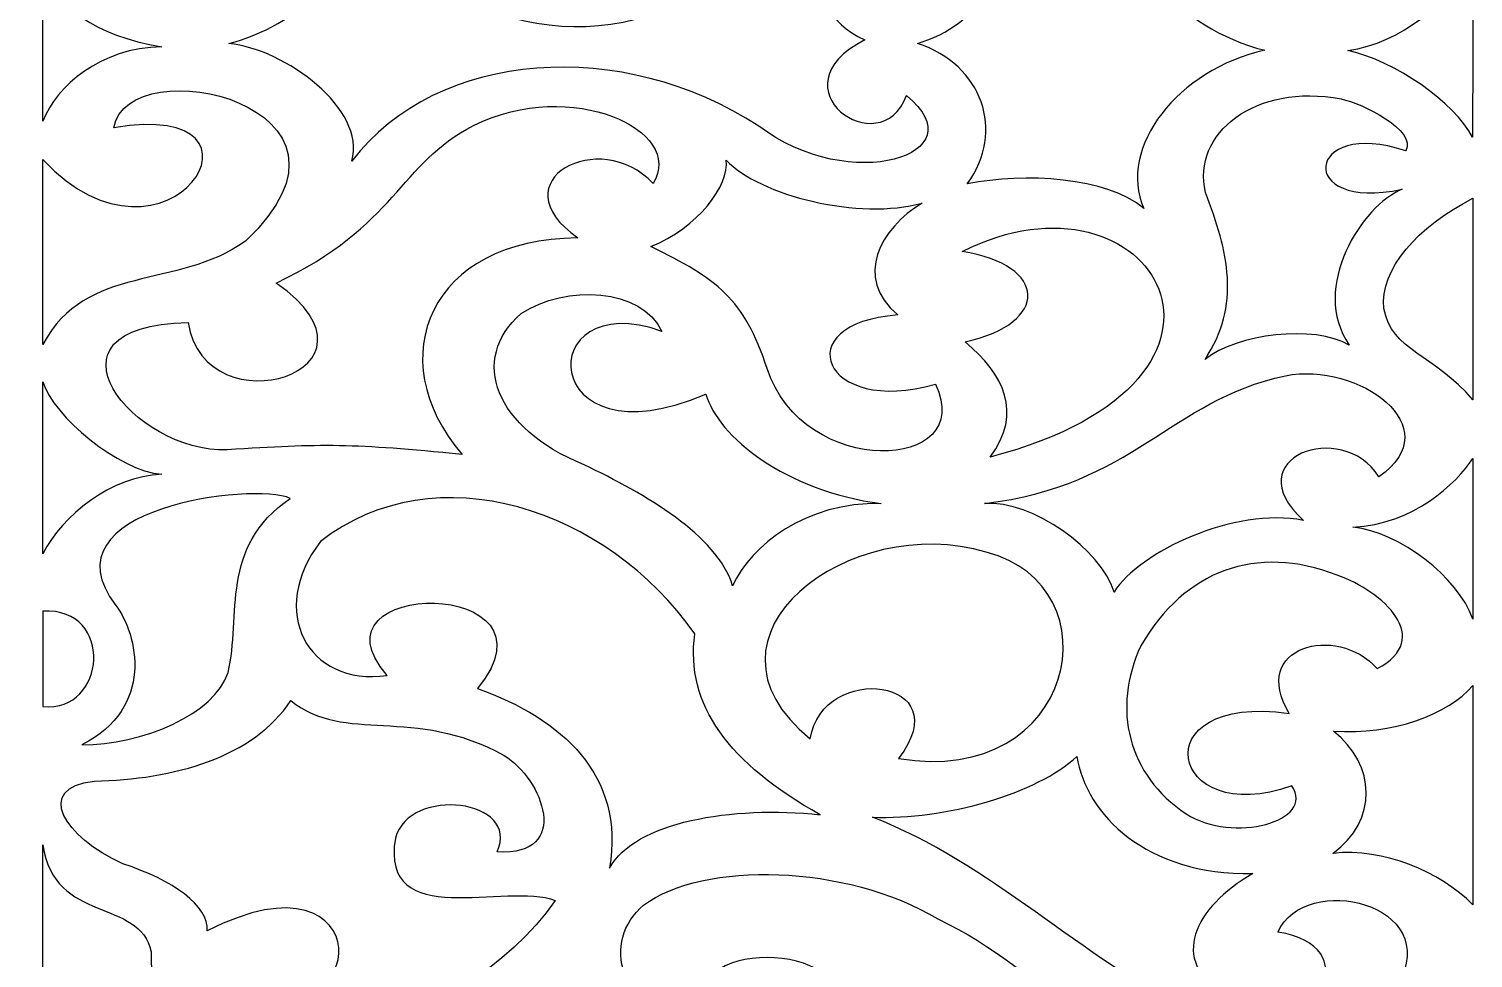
# Model space of a CAD drawing. Header units: centimetres. Extents: x -130 to 28, y -104 to 109.
# Drawn here: x -46.5 to 27.9, y 17.1 to 65 of the extents above; entities that cross this region are included whole.
import ezdxf

# ---------------------------------------------------------------- set-up
doc = ezdxf.new("R2010")
doc.units = ezdxf.units.CM
doc.header["$MEASUREMENT"] = 0
doc.layers.add('layer 1', color=7, linetype='Continuous')

msp = doc.modelspace()

# ---------------------------------------------------------------- linework, layer by layer
at = {"layer": 'layer 1', "color": 40}
for points, knots in [([(15.01749, 79.25058), (16.27151, 78.30665), (19.21256, 77.92184), (20.88728, 78.30696), (20.88728, 78.30696), (20.08614, 76.89664), (19.10083, 74.63484), (22.72741, 72.22087), (22.72741, 72.22087), (17.69512, 72.33117), (18.21637, 67.05339), (23.95795, 68.94093), (23.95795, 68.94093), (21.37112, 62.40904), (11.12835, 67.63976), (13.86251, 73.74621), (13.86251, 73.74621), (14.87054, 75.7155), (15.53609, 77.41204), (15.01749, 79.25058)], [0, 0, 0, 0, 0.16666667, 0.16666667, 0.16666667, 0.16666667, 0.33333333, 0.33333333, 0.33333333, 0.33333333, 0.5, 0.5, 0.5, 0.5, 0.66666667, 0.66666667, 0.66666667, 0.66666667, 1, 1, 1, 1]), ([(-30.20993, 71.02813), (-29.36543, 68.2017), (-32.79136, 65.12868), (-36.23633, 64.24787), (-36.23633, 64.24787), (-33.35313, 63.95737), (-29.13846, 60.87897), (-29.9111, 58.19317), (-29.9111, 58.19317), (-25.47117, 63.99064), (-15.92321, 64.55521), (-8.94323, 59.99147), (-8.94323, 59.99147), (-4.23514, 56.40753), (2.42461, 58.51153), (-1.32307, 61.56792), (-1.32307, 61.56792), (-2.67311, 57.96749), (-8.32379, 61.98382), (-3.47292, 64.42881), (-3.47292, 64.42881), (-7.52757, 66.33253), (-4.54373, 69.93998), (-0.576, 67.04604), (-0.576, 67.04604), (1.20638, 69.68299), (-4.46997, 71.64088), (-10.23209, 67.87211), (-10.23209, 67.87211), (-16.91107, 63.21501), (-23.93489, 64.6001), (-30.20993, 71.02813)], [0, 0, 0, 0, 0.11111111, 0.11111111, 0.11111111, 0.11111111, 0.22222222, 0.22222222, 0.22222222, 0.22222222, 0.33333333, 0.33333333, 0.33333333, 0.33333333, 0.44444444, 0.44444444, 0.44444444, 0.44444444, 0.55555556, 0.55555556, 0.55555556, 0.55555556, 0.66666667, 0.66666667, 0.66666667, 0.66666667, 0.77777778, 0.77777778, 0.77777778, 0.77777778, 1, 1, 1, 1]), ([(2.56133, 70.77938), (4.06381, 68.1046), (2.53596, 65.19979), (-0.77152, 64.25648), (-0.77152, 64.25648), (2.58396, 63.14615), (3.78345, 59.73454), (1.80214, 57.01129), (1.80214, 57.01129), (4.75891, 57.6101), (8.98399, 57.36689), (10.90044, 55.74886), (10.90044, 55.74886), (9.51736, 58.89217), (12.64655, 62.90706), (17.13496, 63.89946), (17.13496, 63.89946), (12.54855, 65.05684), (9.65901, 68.81745), (10.64867, 71.9468), (10.64867, 71.9468), (8.55431, 70.62968), (4.85265, 70.14903), (2.56133, 70.77938)], [0, 0, 0, 0, 0.14285714, 0.14285714, 0.14285714, 0.14285714, 0.28571429, 0.28571429, 0.28571429, 0.28571429, 0.42857143, 0.42857143, 0.42857143, 0.42857143, 0.57142857, 0.57142857, 0.57142857, 0.57142857, 0.71428571, 0.71428571, 0.71428571, 0.71428571, 1, 1, 1, 1]), ([(27.86167, 68.46102), (26.65518, 66.41883), (24.14458, 64.24614), (21.40493, 63.89205), (21.40493, 63.89205), (23.83864, 63.35228), (26.89758, 61.21809), (27.83497, 59.41544), (27.83497, 59.41544), (27.83497, 59.41544), (27.86167, 68.46102), (27.86167, 68.46102)], [0, 0, 0, 0, 0.25, 0.25, 0.25, 0.25, 0.5, 0.5, 0.5, 0.5, 1, 1, 1, 1]), ([(-45.8198, 67.78774), (-45.8198, 67.78774), (-45.82652, 60.25094), (-45.82652, 60.25094), (-45.82652, 60.25094), (-45.12319, 62.04287), (-42.85461, 64.04286), (-39.70108, 64.07224), (-39.70108, 64.07224), (-43.21091, 64.66025), (-45.07964, 66.23894), (-45.8198, 67.78774)], [0, 0, 0, 0, 0.25, 0.25, 0.25, 0.25, 0.5, 0.5, 0.5, 0.5, 1, 1, 1, 1]), ([(-45.82605, 58.27604), (-45.82605, 58.27604), (-45.82577, 48.74607), (-45.82577, 48.74607), (-45.82577, 48.74607), (-43.59903, 52.92761), (-38.91623, 51.53758), (-35.39334, 54.06228), (-35.39334, 54.06228), (-27.9065, 61.06074), (-41.46253, 64.09906), (-42.17325, 59.90066), (-42.17325, 59.90066), (-32.98471, 61.48489), (-39.41172, 51.38571), (-45.82605, 58.27604)], [0, 0, 0, 0, 0.2, 0.2, 0.2, 0.2, 0.4, 0.4, 0.4, 0.4, 0.6, 0.6, 0.6, 0.6, 1, 1, 1, 1]), ([(-38.34215, 49.87857), (-46.54604, 49.69245), (-41.10954, 43.13141), (-36.33073, 43.31057), (-36.33073, 43.31057), (-31.49728, 43.63679), (-29.77608, 43.63552), (-24.22917, 43.06877), (-24.22917, 43.06877), (-28.47329, 48.04656), (-25.87207, 54.20389), (-18.26413, 54.22862), (-18.26413, 54.22862), (-22.45172, 57.18115), (-17.10233, 59.97535), (-14.38673, 57.03811), (-14.38673, 57.03811), (-12.69924, 59.77891), (-18.59033, 62.50845), (-23.63095, 60.03163), (-23.63095, 60.03163), (-27.50721, 58.02834), (-27.57406, 54.87058), (-33.80081, 51.90524), (-33.80081, 51.90524), (-27.35524, 47.38324), (-37.46611, 44.28827), (-38.34215, 49.87857)], [0, 0, 0, 0, 0.125, 0.125, 0.125, 0.125, 0.25, 0.25, 0.25, 0.25, 0.375, 0.375, 0.375, 0.375, 0.5, 0.5, 0.5, 0.5, 0.625, 0.625, 0.625, 0.625, 0.75, 0.75, 0.75, 0.75, 1, 1, 1, 1]), ([(21.0561, 61.38959), (16.63274, 62.24629), (13.34808, 59.59167), (14.07063, 56.5735), (14.07063, 56.5735), (15.23593, 53.54042), (15.92629, 50.76862), (14.04876, 47.97261), (14.04876, 47.97261), (15.68569, 49.28673), (19.67823, 49.77795), (21.4749, 48.70935), (21.4749, 48.70935), (19.42769, 51.67732), (22.16497, 55.91955), (24.20366, 56.73594), (24.20366, 56.73594), (18.65003, 55.54125), (19.20309, 60.45826), (24.38906, 58.71796), (24.38906, 58.71796), (24.96806, 59.78834), (22.16516, 61.17207), (21.0561, 61.38959)], [0, 0, 0, 0, 0.14285714, 0.14285714, 0.14285714, 0.14285714, 0.28571429, 0.28571429, 0.28571429, 0.28571429, 0.42857143, 0.42857143, 0.42857143, 0.42857143, 0.57142857, 0.57142857, 0.57142857, 0.57142857, 0.71428571, 0.71428571, 0.71428571, 0.71428571, 1, 1, 1, 1]), ([(-10.62485, 58.24166), (-10.42241, 56.95428), (-12.11067, 54.74411), (-14.50017, 53.78761), (-14.50017, 53.78761), (-11.09582, 52.11166), (-9.69873, 51.12505), (-8.51108, 47.50222), (-8.51108, 47.50222), (-6.67199, 41.78043), (2.35009, 42.17251), (0.15725, 46.69572), (0.15725, 46.69572), (-5.66263, 45.00697), (-7.55361, 49.83789), (-1.78381, 50.26009), (-1.78381, 50.26009), (-4.07522, 52.22706), (-2.67623, 54.70312), (-0.52865, 56.02849), (-0.52865, 56.02849), (-3.72053, 55.12084), (-8.91018, 56.40207), (-10.62485, 58.24166)], [0, 0, 0, 0, 0.14285714, 0.14285714, 0.14285714, 0.14285714, 0.28571429, 0.28571429, 0.28571429, 0.28571429, 0.42857143, 0.42857143, 0.42857143, 0.42857143, 0.57142857, 0.57142857, 0.57142857, 0.57142857, 0.71428571, 0.71428571, 0.71428571, 0.71428571, 1, 1, 1, 1]), ([(1.53835, 53.53196), (5.96398, 52.82375), (6.08991, 49.85565), (1.70026, 48.8768), (1.70026, 48.8768), (3.6792, 47.18273), (4.6842, 45.24484), (2.98335, 42.94043), (2.98335, 42.94043), (18.29647, 46.94178), (11.3038, 58.4683), (1.53835, 53.53196)], [0, 0, 0, 0, 0.25, 0.25, 0.25, 0.25, 0.5, 0.5, 0.5, 0.5, 1, 1, 1, 1]), ([(27.84633, 56.27342), (25.01853, 54.83934), (23.02141, 52.58684), (23.26797, 50.60153), (23.26797, 50.60153), (23.622, 48.41984), (25.89883, 48.20877), (27.84662, 45.88307), (27.84662, 45.88307), (27.84662, 45.88307), (27.84633, 56.27342), (27.84633, 56.27342)], [0, 0, 0, 0, 0.25, 0.25, 0.25, 0.25, 0.5, 0.5, 0.5, 0.5, 1, 1, 1, 1]), ([(-13.92978, 49.41493), (-14.96602, 51.66136), (-18.89503, 51.84927), (-21.1835, 50.33741), (-21.1835, 50.33741), (-23.88205, 47.97995), (-22.54357, 44.40958), (-17.94523, 42.54752), (-17.94523, 42.54752), (-14.78214, 41.01866), (-11.1104, 38.93916), (-10.28701, 36.30986), (-10.28701, 36.30986), (-9.34413, 38.40666), (-6.50354, 40.62627), (-2.63637, 40.54759), (-2.63637, 40.54759), (-7.57804, 41.18469), (-11.0446, 43.99913), (-11.66299, 46.18622), (-11.66299, 46.18622), (-20.38671, 42.41917), (-20.65288, 51.82829), (-13.92978, 49.41493)], [0, 0, 0, 0, 0.14285714, 0.14285714, 0.14285714, 0.14285714, 0.28571429, 0.28571429, 0.28571429, 0.28571429, 0.42857143, 0.42857143, 0.42857143, 0.42857143, 0.57142857, 0.57142857, 0.57142857, 0.57142857, 0.71428571, 0.71428571, 0.71428571, 0.71428571, 1, 1, 1, 1]), ([(2.68651, 40.5446), (5.16416, 40.72764), (8.70817, 38.16758), (9.36293, 35.98348), (9.36293, 35.98348), (10.64914, 38.0492), (15.57387, 40.38605), (19.11996, 39.67755), (19.11996, 39.67755), (15.5821, 42.88581), (21.11291, 44.93533), (23.0109, 41.92384), (23.0109, 41.92384), (26.69874, 44.49155), (21.93062, 47.86794), (18.19383, 47.13119), (18.19383, 47.13119), (12.16772, 45.81998), (10.41669, 41.48761), (2.68651, 40.5446)], [0, 0, 0, 0, 0.16666667, 0.16666667, 0.16666667, 0.16666667, 0.33333333, 0.33333333, 0.33333333, 0.33333333, 0.5, 0.5, 0.5, 0.5, 0.66666667, 0.66666667, 0.66666667, 0.66666667, 1, 1, 1, 1]), ([(-45.8234, 46.82339), (-45.8234, 46.82339), (-45.82539, 37.96228), (-45.82539, 37.96228), (-45.82539, 37.96228), (-44.83866, 39.93403), (-42.31272, 41.9359), (-39.70345, 42.05735), (-39.70345, 42.05735), (-41.9317, 42.22399), (-45.29477, 45.05214), (-45.8234, 46.82339)], [0, 0, 0, 0, 0.25, 0.25, 0.25, 0.25, 0.5, 0.5, 0.5, 0.5, 1, 1, 1, 1]), ([(-28.08915, 31.68506), (-32.22485, 31.11667), (-34.24527, 35.03132), (-31.52967, 38.58723), (-31.52967, 38.58723), (-25.59133, 43.20439), (-16.77169, 40.30311), (-12.23944, 33.84113), (-12.23944, 33.84113), (-12.73295, 30.15822), (-10.46748, 27.14883), (-5.78289, 24.51435), (-5.78289, 24.51435), (-10.31618, 24.99882), (-15.35405, 24.14212), (-16.62445, 21.75716), (-16.62445, 21.75716), (-15.83269, 26.58252), (-19.07919, 29.44396), (-23.42453, 31.01913), (-23.42453, 31.01913), (-18.72374, 36.80363), (-32.48543, 36.723), (-28.08915, 31.68506)], [0, 0, 0, 0, 0.14285714, 0.14285714, 0.14285714, 0.14285714, 0.28571429, 0.28571429, 0.28571429, 0.28571429, 0.42857143, 0.42857143, 0.42857143, 0.42857143, 0.57142857, 0.57142857, 0.57142857, 0.57142857, 0.71428571, 0.71428571, 0.71428571, 0.71428571, 1, 1, 1, 1]), ([(27.84747, 42.86731), (27.00552, 41.58607), (24.78361, 39.45586), (21.66579, 39.33589), (21.66579, 39.33589), (24.10093, 39.06497), (27.08136, 36.74975), (27.84747, 34.59234), (27.84747, 34.59234), (27.84747, 34.59234), (27.84747, 42.86731), (27.84747, 42.86731)], [0, 0, 0, 0, 0.25, 0.25, 0.25, 0.25, 0.5, 0.5, 0.5, 0.5, 1, 1, 1, 1]), ([(-43.82145, 28.11791), (-40.05067, 30.0062), (-40.94261, 33.81829), (-42.06455, 35.30121), (-42.06455, 35.30121), (-45.94195, 40.32297), (-34.91801, 41.66722), (-33.08366, 40.81171), (-33.08366, 40.81171), (-36.75464, 38.27247), (-35.57883, 34.79718), (-36.28661, 31.83266), (-36.28661, 31.83266), (-36.92375, 29.71481), (-40.77805, 28.07918), (-43.82145, 28.11791)], [0, 0, 0, 0, 0.2, 0.2, 0.2, 0.2, 0.4, 0.4, 0.4, 0.4, 0.6, 0.6, 0.6, 0.6, 1, 1, 1, 1]), ([(-6.29485, 28.41814), (-12.83312, 33.75571), (-4.21251, 40.1427), (2.77968, 38.03759), (2.77968, 38.03759), (9.51528, 36.30079), (7.43332, 25.8861), (-1.74177, 27.4065), (-1.74177, 27.4065), (1.45057, 31.55514), (-5.64644, 32.42518), (-6.29485, 28.41814)], [0, 0, 0, 0, 0.25, 0.25, 0.25, 0.25, 0.5, 0.5, 0.5, 0.5, 1, 1, 1, 1]), ([(18.38813, 29.73518), (10.70264, 30.81143), (12.17066, 23.72193), (18.51766, 25.99398), (18.51766, 25.99398), (19.78087, 24.1828), (15.48477, 23.00414), (13.07737, 24.55901), (13.07737, 24.55901), (10.07118, 26.55781), (9.24012, 29.97436), (10.74582, 33.22014), (10.74582, 33.22014), (12.99102, 37.09801), (16.68264, 38.46758), (20.84921, 36.85885), (20.84921, 36.85885), (23.24042, 36.00963), (25.8584, 33.59589), (22.9217, 32.04141), (22.9217, 32.04141), (20.80604, 34.39888), (16.31564, 33.16889), (18.38813, 29.73518)], [0, 0, 0, 0, 0.14285714, 0.14285714, 0.14285714, 0.14285714, 0.28571429, 0.28571429, 0.28571429, 0.28571429, 0.42857143, 0.42857143, 0.42857143, 0.42857143, 0.57142857, 0.57142857, 0.57142857, 0.57142857, 0.71428571, 0.71428571, 0.71428571, 0.71428571, 1, 1, 1, 1]), ([(-45.82936, 34.99791), (-42.12212, 35.22037), (-42.54224, 29.74673), (-45.82084, 30.09393), (-45.82084, 30.09393), (-45.82084, 30.09393), (-45.82936, 34.99791), (-45.82936, 34.99791)], [0, 0, 0, 0, 0.33333333, 0.33333333, 0.33333333, 0.33333333, 1, 1, 1, 1]), ([(27.85324, 31.17624), (26.53635, 29.63876), (23.7147, 28.63146), (20.67442, 28.81728), (20.67442, 28.81728), (22.86811, 27.09091), (22.97056, 24.20722), (20.63494, 22.52237), (20.63494, 22.52237), (23.2603, 22.81069), (26.14084, 21.58617), (27.84633, 19.87786), (27.84633, 19.87786), (27.84633, 19.87786), (27.85324, 31.17624), (27.85324, 31.17624)], [0, 0, 0, 0, 0.2, 0.2, 0.2, 0.2, 0.4, 0.4, 0.4, 0.4, 0.6, 0.6, 0.6, 0.6, 1, 1, 1, 1]), ([(-33.05468, 30.39821), (-34.95286, 27.47348), (-39.08297, 26.31513), (-43.18857, 26.24784), (-43.18857, 26.24784), (-46.27183, 25.89104), (-44.78374, 23.37495), (-41.69953, 21.9841), (-41.69953, 21.9841), (-39.13581, 21.13632), (-37.2525, 19.83882), (-37.36773, 18.52605), (-37.36773, 18.52605), (-28.24017, 23.19175), (-29.01831, 12.25408), (-35.47524, 16.44311), (-35.47524, 16.44311), (-37.35732, 10.03028), (-24.13685, 13.14179), (-19.43294, 20.09792), (-19.43294, 20.09792), (-21.90813, 21.06656), (-28.47793, 18.473), (-27.6641, 23.30572), (-27.6641, 23.30572), (-26.9319, 26.00328), (-21.18615, 25.324), (-22.42152, 22.59977), (-22.42152, 22.59977), (-18.52764, 22.3678), (-20.08713, 26.37281), (-22.06058, 27.5687), (-22.06058, 27.5687), (-26.78191, 30.17598), (-30.23076, 28.11799), (-33.05468, 30.39821)], [0, 0, 0, 0, 0.1, 0.1, 0.1, 0.1, 0.2, 0.2, 0.2, 0.2, 0.3, 0.3, 0.3, 0.3, 0.4, 0.4, 0.4, 0.4, 0.5, 0.5, 0.5, 0.5, 0.6, 0.6, 0.6, 0.6, 0.7, 0.7, 0.7, 0.7, 0.8, 0.8, 0.8, 0.8, 1, 1, 1, 1]), ([(7.44932, 27.51738), (5.43989, 25.60947), (0.62188, 24.22701), (-3.07628, 24.38533), (-3.07628, 24.38533), (3.02416, 22.01205), (7.65782, 17.1549), (13.39779, 14.28554), (13.39779, 14.28554), (17.39601, 12.1996), (21.66029, 12.7091), (23.98086, 15.75244), (23.98086, 15.75244), (26.38068, 19.94672), (19.19022, 21.6058), (17.80685, 18.46664), (17.80685, 18.46664), (22.27064, 17.76907), (20.25884, 13.05533), (14.98662, 15.31794), (14.98662, 15.31794), (12.21099, 16.97561), (13.46492, 19.73122), (16.51438, 21.47977), (16.51438, 21.47977), (10.99257, 21.39399), (7.92644, 24.53301), (7.44932, 27.51738)], [0, 0, 0, 0, 0.125, 0.125, 0.125, 0.125, 0.25, 0.25, 0.25, 0.25, 0.375, 0.375, 0.375, 0.375, 0.5, 0.5, 0.5, 0.5, 0.625, 0.625, 0.625, 0.625, 0.75, 0.75, 0.75, 0.75, 1, 1, 1, 1]), ([(-45.82529, -2.16931), (-45.22763, 1.91445), (-40.82359, 0.54788), (-40.25292, 3.34703), (-40.25292, 3.34703), (-40.2906, 6.62227), (-38.44289, 8.95719), (-34.03005, 10.39839), (-34.03005, 10.39839), (-38.44289, 11.83959), (-40.2906, 14.1745), (-40.25292, 17.44974), (-40.25292, 17.44974), (-40.82359, 20.24889), (-45.22972, 18.8737), (-45.82737, 22.95747), (-45.82737, 22.95747), (-45.82737, 22.95747), (-45.82529, -2.16931), (-45.82529, -2.16931)], [0, 0, 0, 0, 0.16666667, 0.16666667, 0.16666667, 0.16666667, 0.33333333, 0.33333333, 0.33333333, 0.33333333, 0.5, 0.5, 0.5, 0.5, 0.66666667, 0.66666667, 0.66666667, 0.66666667, 1, 1, 1, 1]), ([(16.64524, 10.39839), (7.7222, 11.96629), (6.26385, 16.3251), (0.2757, 19.14741), (0.2757, 19.14741), (-4.43503, 21.98133), (-11.80796, 22.14789), (-14.87995, 19.84969), (-14.87995, 19.84969), (-17.03094, 18.03963), (-16.35242, 14.29723), (-11.78892, 13.82033), (-11.78892, 13.82033), (-13.41497, 18.48574), (-3.71418, 17.86782), (-4.93828, 14.37006), (-4.93828, 14.37006), (-1.07632, 16.65815), (-0.93467, 12.05919), (4.21389, 15.00303), (4.21389, 15.00303), (3.34003, 11.2939), (-2.55929, 11.13206), (-8.30495, 10.39846), (-8.30495, 10.39846), (-2.55929, 9.66486), (3.34003, 9.50287), (4.21389, 5.79374), (4.21389, 5.79374), (-0.93467, 8.73758), (-1.07632, 4.13863), (-4.93828, 6.42671), (-4.93828, 6.42671), (-3.71418, 2.92895), (-13.41497, 2.31103), (-11.78892, 6.97644), (-11.78892, 6.97644), (-16.35242, 6.49954), (-17.03094, 2.75714), (-14.87995, 0.94708), (-14.87995, 0.94708), (-11.80796, -1.35112), (-4.43503, -1.18456), (0.2757, 1.64936), (0.2757, 1.64936), (6.26385, 4.47167), (7.7222, 8.83049), (16.64524, 10.39839)], [0, 0, 0, 0, 0.07692308, 0.07692308, 0.07692308, 0.07692308, 0.15384615, 0.15384615, 0.15384615, 0.15384615, 0.23076923, 0.23076923, 0.23076923, 0.23076923, 0.30769231, 0.30769231, 0.30769231, 0.30769231, 0.38461538, 0.38461538, 0.38461538, 0.38461538, 0.46153846, 0.46153846, 0.46153846, 0.46153846, 0.53846154, 0.53846154, 0.53846154, 0.53846154, 0.61538462, 0.61538462, 0.61538462, 0.61538462, 0.69230769, 0.69230769, 0.69230769, 0.69230769, 0.76923077, 0.76923077, 0.76923077, 0.76923077, 0.84615385, 0.84615385, 0.84615385, 0.84615385, 1, 1, 1, 1])]:
    msp.add_open_spline(points, degree=3, knots=knots, dxfattribs=at)
at = {"layer": 'layer 1', "color": 250, "lineweight": 9}
for points, knots in [([(15.01749, 79.25058), (16.27151, 78.30665), (19.21256, 77.92184), (20.88728, 78.30696), (20.88728, 78.30696), (20.08614, 76.89664), (19.10083, 74.63484), (22.72741, 72.22087), (22.72741, 72.22087), (17.69512, 72.33117), (18.21637, 67.05339), (23.95795, 68.94093), (23.95795, 68.94093), (21.37112, 62.40904), (11.12835, 67.63976), (13.86251, 73.74621), (13.86251, 73.74621), (14.87054, 75.7155), (15.53609, 77.41204), (15.01749, 79.25058)], [0, 0, 0, 0, 0.16666667, 0.16666667, 0.16666667, 0.16666667, 0.33333333, 0.33333333, 0.33333333, 0.33333333, 0.5, 0.5, 0.5, 0.5, 0.66666667, 0.66666667, 0.66666667, 0.66666667, 1, 1, 1, 1]), ([(-30.20993, 71.02813), (-29.36543, 68.2017), (-32.79136, 65.12868), (-36.23633, 64.24787), (-36.23633, 64.24787), (-33.35313, 63.95737), (-29.13846, 60.87897), (-29.9111, 58.19317), (-29.9111, 58.19317), (-25.47117, 63.99064), (-15.92321, 64.55521), (-8.94323, 59.99147), (-8.94323, 59.99147), (-4.23514, 56.40753), (2.42461, 58.51153), (-1.32307, 61.56792), (-1.32307, 61.56792), (-2.67311, 57.96749), (-8.32379, 61.98382), (-3.47292, 64.42881), (-3.47292, 64.42881), (-7.52757, 66.33253), (-4.54373, 69.93998), (-0.576, 67.04604), (-0.576, 67.04604), (1.20638, 69.68299), (-4.46997, 71.64088), (-10.23209, 67.87211), (-10.23209, 67.87211), (-16.91107, 63.21501), (-23.93489, 64.6001), (-30.20993, 71.02813)], [0, 0, 0, 0, 0.11111111, 0.11111111, 0.11111111, 0.11111111, 0.22222222, 0.22222222, 0.22222222, 0.22222222, 0.33333333, 0.33333333, 0.33333333, 0.33333333, 0.44444444, 0.44444444, 0.44444444, 0.44444444, 0.55555556, 0.55555556, 0.55555556, 0.55555556, 0.66666667, 0.66666667, 0.66666667, 0.66666667, 0.77777778, 0.77777778, 0.77777778, 0.77777778, 1, 1, 1, 1]), ([(2.56133, 70.77938), (4.06381, 68.1046), (2.53596, 65.19979), (-0.77152, 64.25648), (-0.77152, 64.25648), (2.58396, 63.14615), (3.78345, 59.73454), (1.80214, 57.01129), (1.80214, 57.01129), (4.75891, 57.6101), (8.98399, 57.36689), (10.90044, 55.74886), (10.90044, 55.74886), (9.51736, 58.89217), (12.64655, 62.90706), (17.13496, 63.89946), (17.13496, 63.89946), (12.54855, 65.05684), (9.65901, 68.81745), (10.64867, 71.9468), (10.64867, 71.9468), (8.55431, 70.62968), (4.85265, 70.14903), (2.56133, 70.77938)], [0, 0, 0, 0, 0.14285714, 0.14285714, 0.14285714, 0.14285714, 0.28571429, 0.28571429, 0.28571429, 0.28571429, 0.42857143, 0.42857143, 0.42857143, 0.42857143, 0.57142857, 0.57142857, 0.57142857, 0.57142857, 0.71428571, 0.71428571, 0.71428571, 0.71428571, 1, 1, 1, 1]), ([(27.86167, 68.46102), (26.65518, 66.41883), (24.14458, 64.24614), (21.40493, 63.89205), (21.40493, 63.89205), (23.83864, 63.35228), (26.89758, 61.21809), (27.83497, 59.41544), (27.83497, 59.41544), (27.83497, 59.41544), (27.86167, 68.46102), (27.86167, 68.46102)], [0, 0, 0, 0, 0.25, 0.25, 0.25, 0.25, 0.5, 0.5, 0.5, 0.5, 1, 1, 1, 1]), ([(-45.8198, 67.78774), (-45.8198, 67.78774), (-45.82652, 60.25094), (-45.82652, 60.25094), (-45.82652, 60.25094), (-45.12319, 62.04287), (-42.85461, 64.04286), (-39.70108, 64.07224), (-39.70108, 64.07224), (-43.21091, 64.66025), (-45.07964, 66.23894), (-45.8198, 67.78774)], [0, 0, 0, 0, 0.25, 0.25, 0.25, 0.25, 0.5, 0.5, 0.5, 0.5, 1, 1, 1, 1]), ([(-45.82605, 58.27604), (-45.82605, 58.27604), (-45.82577, 48.74607), (-45.82577, 48.74607), (-45.82577, 48.74607), (-43.59903, 52.92761), (-38.91623, 51.53758), (-35.39334, 54.06228), (-35.39334, 54.06228), (-27.9065, 61.06074), (-41.46253, 64.09906), (-42.17325, 59.90066), (-42.17325, 59.90066), (-32.98471, 61.48489), (-39.41172, 51.38571), (-45.82605, 58.27604)], [0, 0, 0, 0, 0.2, 0.2, 0.2, 0.2, 0.4, 0.4, 0.4, 0.4, 0.6, 0.6, 0.6, 0.6, 1, 1, 1, 1]), ([(-38.34215, 49.87857), (-46.54604, 49.69245), (-41.10954, 43.13141), (-36.33073, 43.31057), (-36.33073, 43.31057), (-31.49728, 43.63679), (-29.77608, 43.63552), (-24.22917, 43.06877), (-24.22917, 43.06877), (-28.47329, 48.04656), (-25.87207, 54.20389), (-18.26413, 54.22862), (-18.26413, 54.22862), (-22.45172, 57.18115), (-17.10233, 59.97535), (-14.38673, 57.03811), (-14.38673, 57.03811), (-12.69924, 59.77891), (-18.59033, 62.50845), (-23.63095, 60.03163), (-23.63095, 60.03163), (-27.50721, 58.02834), (-27.57406, 54.87058), (-33.80081, 51.90524), (-33.80081, 51.90524), (-27.35524, 47.38324), (-37.46611, 44.28827), (-38.34215, 49.87857)], [0, 0, 0, 0, 0.125, 0.125, 0.125, 0.125, 0.25, 0.25, 0.25, 0.25, 0.375, 0.375, 0.375, 0.375, 0.5, 0.5, 0.5, 0.5, 0.625, 0.625, 0.625, 0.625, 0.75, 0.75, 0.75, 0.75, 1, 1, 1, 1]), ([(21.0561, 61.38959), (16.63274, 62.24629), (13.34808, 59.59167), (14.07063, 56.5735), (14.07063, 56.5735), (15.23593, 53.54042), (15.92629, 50.76862), (14.04876, 47.97261), (14.04876, 47.97261), (15.68569, 49.28673), (19.67823, 49.77795), (21.4749, 48.70935), (21.4749, 48.70935), (19.42769, 51.67732), (22.16497, 55.91955), (24.20366, 56.73594), (24.20366, 56.73594), (18.65003, 55.54125), (19.20309, 60.45826), (24.38906, 58.71796), (24.38906, 58.71796), (24.96806, 59.78834), (22.16516, 61.17207), (21.0561, 61.38959)], [0, 0, 0, 0, 0.14285714, 0.14285714, 0.14285714, 0.14285714, 0.28571429, 0.28571429, 0.28571429, 0.28571429, 0.42857143, 0.42857143, 0.42857143, 0.42857143, 0.57142857, 0.57142857, 0.57142857, 0.57142857, 0.71428571, 0.71428571, 0.71428571, 0.71428571, 1, 1, 1, 1]), ([(-10.62485, 58.24166), (-10.42241, 56.95428), (-12.11067, 54.74411), (-14.50017, 53.78761), (-14.50017, 53.78761), (-11.09582, 52.11166), (-9.69873, 51.12505), (-8.51108, 47.50222), (-8.51108, 47.50222), (-6.67199, 41.78043), (2.35009, 42.17251), (0.15725, 46.69572), (0.15725, 46.69572), (-5.66263, 45.00697), (-7.55361, 49.83789), (-1.78381, 50.26009), (-1.78381, 50.26009), (-4.07522, 52.22706), (-2.67623, 54.70312), (-0.52865, 56.02849), (-0.52865, 56.02849), (-3.72053, 55.12084), (-8.91018, 56.40207), (-10.62485, 58.24166)], [0, 0, 0, 0, 0.14285714, 0.14285714, 0.14285714, 0.14285714, 0.28571429, 0.28571429, 0.28571429, 0.28571429, 0.42857143, 0.42857143, 0.42857143, 0.42857143, 0.57142857, 0.57142857, 0.57142857, 0.57142857, 0.71428571, 0.71428571, 0.71428571, 0.71428571, 1, 1, 1, 1]), ([(1.53835, 53.53196), (5.96398, 52.82375), (6.08991, 49.85565), (1.70026, 48.8768), (1.70026, 48.8768), (3.6792, 47.18273), (4.6842, 45.24484), (2.98335, 42.94043), (2.98335, 42.94043), (18.29647, 46.94178), (11.3038, 58.4683), (1.53835, 53.53196)], [0, 0, 0, 0, 0.25, 0.25, 0.25, 0.25, 0.5, 0.5, 0.5, 0.5, 1, 1, 1, 1]), ([(27.84633, 56.27342), (25.01853, 54.83934), (23.02141, 52.58684), (23.26797, 50.60153), (23.26797, 50.60153), (23.622, 48.41984), (25.89883, 48.20877), (27.84662, 45.88307), (27.84662, 45.88307), (27.84662, 45.88307), (27.84633, 56.27342), (27.84633, 56.27342)], [0, 0, 0, 0, 0.25, 0.25, 0.25, 0.25, 0.5, 0.5, 0.5, 0.5, 1, 1, 1, 1]), ([(-13.92978, 49.41493), (-14.96602, 51.66136), (-18.89503, 51.84927), (-21.1835, 50.33741), (-21.1835, 50.33741), (-23.88205, 47.97995), (-22.54357, 44.40958), (-17.94523, 42.54752), (-17.94523, 42.54752), (-14.78214, 41.01866), (-11.1104, 38.93916), (-10.28701, 36.30986), (-10.28701, 36.30986), (-9.34413, 38.40666), (-6.50354, 40.62627), (-2.63637, 40.54759), (-2.63637, 40.54759), (-7.57804, 41.18469), (-11.0446, 43.99913), (-11.66299, 46.18622), (-11.66299, 46.18622), (-20.38671, 42.41917), (-20.65288, 51.82829), (-13.92978, 49.41493)], [0, 0, 0, 0, 0.14285714, 0.14285714, 0.14285714, 0.14285714, 0.28571429, 0.28571429, 0.28571429, 0.28571429, 0.42857143, 0.42857143, 0.42857143, 0.42857143, 0.57142857, 0.57142857, 0.57142857, 0.57142857, 0.71428571, 0.71428571, 0.71428571, 0.71428571, 1, 1, 1, 1]), ([(2.68651, 40.5446), (5.16416, 40.72764), (8.70817, 38.16758), (9.36293, 35.98348), (9.36293, 35.98348), (10.64914, 38.0492), (15.57387, 40.38605), (19.11996, 39.67755), (19.11996, 39.67755), (15.5821, 42.88581), (21.11291, 44.93533), (23.0109, 41.92384), (23.0109, 41.92384), (26.69874, 44.49155), (21.93062, 47.86794), (18.19383, 47.13119), (18.19383, 47.13119), (12.16772, 45.81998), (10.41669, 41.48761), (2.68651, 40.5446)], [0, 0, 0, 0, 0.16666667, 0.16666667, 0.16666667, 0.16666667, 0.33333333, 0.33333333, 0.33333333, 0.33333333, 0.5, 0.5, 0.5, 0.5, 0.66666667, 0.66666667, 0.66666667, 0.66666667, 1, 1, 1, 1]), ([(-45.8234, 46.82339), (-45.8234, 46.82339), (-45.82539, 37.96228), (-45.82539, 37.96228), (-45.82539, 37.96228), (-44.83866, 39.93403), (-42.31272, 41.9359), (-39.70345, 42.05735), (-39.70345, 42.05735), (-41.9317, 42.22399), (-45.29477, 45.05214), (-45.8234, 46.82339)], [0, 0, 0, 0, 0.25, 0.25, 0.25, 0.25, 0.5, 0.5, 0.5, 0.5, 1, 1, 1, 1]), ([(-28.08915, 31.68506), (-32.22485, 31.11667), (-34.24527, 35.03132), (-31.52967, 38.58723), (-31.52967, 38.58723), (-25.59133, 43.20439), (-16.77169, 40.30311), (-12.23944, 33.84113), (-12.23944, 33.84113), (-12.73295, 30.15822), (-10.46748, 27.14883), (-5.78289, 24.51435), (-5.78289, 24.51435), (-10.31618, 24.99882), (-15.35405, 24.14212), (-16.62445, 21.75716), (-16.62445, 21.75716), (-15.83269, 26.58252), (-19.07919, 29.44396), (-23.42453, 31.01913), (-23.42453, 31.01913), (-18.72374, 36.80363), (-32.48543, 36.723), (-28.08915, 31.68506)], [0, 0, 0, 0, 0.14285714, 0.14285714, 0.14285714, 0.14285714, 0.28571429, 0.28571429, 0.28571429, 0.28571429, 0.42857143, 0.42857143, 0.42857143, 0.42857143, 0.57142857, 0.57142857, 0.57142857, 0.57142857, 0.71428571, 0.71428571, 0.71428571, 0.71428571, 1, 1, 1, 1]), ([(27.84747, 42.86731), (27.00552, 41.58607), (24.78361, 39.45586), (21.66579, 39.33589), (21.66579, 39.33589), (24.10093, 39.06497), (27.08136, 36.74975), (27.84747, 34.59234), (27.84747, 34.59234), (27.84747, 34.59234), (27.84747, 42.86731), (27.84747, 42.86731)], [0, 0, 0, 0, 0.25, 0.25, 0.25, 0.25, 0.5, 0.5, 0.5, 0.5, 1, 1, 1, 1]), ([(-43.82145, 28.11791), (-40.05067, 30.0062), (-40.94261, 33.81829), (-42.06455, 35.30121), (-42.06455, 35.30121), (-45.94195, 40.32297), (-34.91801, 41.66722), (-33.08366, 40.81171), (-33.08366, 40.81171), (-36.75464, 38.27247), (-35.57883, 34.79718), (-36.28661, 31.83266), (-36.28661, 31.83266), (-36.92375, 29.71481), (-40.77805, 28.07918), (-43.82145, 28.11791)], [0, 0, 0, 0, 0.2, 0.2, 0.2, 0.2, 0.4, 0.4, 0.4, 0.4, 0.6, 0.6, 0.6, 0.6, 1, 1, 1, 1]), ([(-6.29485, 28.41814), (-12.83312, 33.75571), (-4.21251, 40.1427), (2.77968, 38.03759), (2.77968, 38.03759), (9.51528, 36.30079), (7.43332, 25.8861), (-1.74177, 27.4065), (-1.74177, 27.4065), (1.45057, 31.55514), (-5.64644, 32.42518), (-6.29485, 28.41814)], [0, 0, 0, 0, 0.25, 0.25, 0.25, 0.25, 0.5, 0.5, 0.5, 0.5, 1, 1, 1, 1]), ([(18.38813, 29.73518), (10.70264, 30.81143), (12.17066, 23.72193), (18.51766, 25.99398), (18.51766, 25.99398), (19.78087, 24.1828), (15.48477, 23.00414), (13.07737, 24.55901), (13.07737, 24.55901), (10.07118, 26.55781), (9.24012, 29.97436), (10.74582, 33.22014), (10.74582, 33.22014), (12.99102, 37.09801), (16.68264, 38.46758), (20.84921, 36.85885), (20.84921, 36.85885), (23.24042, 36.00963), (25.8584, 33.59589), (22.9217, 32.04141), (22.9217, 32.04141), (20.80604, 34.39888), (16.31564, 33.16889), (18.38813, 29.73518)], [0, 0, 0, 0, 0.14285714, 0.14285714, 0.14285714, 0.14285714, 0.28571429, 0.28571429, 0.28571429, 0.28571429, 0.42857143, 0.42857143, 0.42857143, 0.42857143, 0.57142857, 0.57142857, 0.57142857, 0.57142857, 0.71428571, 0.71428571, 0.71428571, 0.71428571, 1, 1, 1, 1]), ([(-45.82936, 34.99791), (-42.12212, 35.22037), (-42.54224, 29.74673), (-45.82084, 30.09393), (-45.82084, 30.09393), (-45.82084, 30.09393), (-45.82936, 34.99791), (-45.82936, 34.99791)], [0, 0, 0, 0, 0.33333333, 0.33333333, 0.33333333, 0.33333333, 1, 1, 1, 1]), ([(27.85324, 31.17624), (26.53635, 29.63876), (23.7147, 28.63146), (20.67442, 28.81728), (20.67442, 28.81728), (22.86811, 27.09091), (22.97056, 24.20722), (20.63494, 22.52237), (20.63494, 22.52237), (23.2603, 22.81069), (26.14084, 21.58617), (27.84633, 19.87786), (27.84633, 19.87786), (27.84633, 19.87786), (27.85324, 31.17624), (27.85324, 31.17624)], [0, 0, 0, 0, 0.2, 0.2, 0.2, 0.2, 0.4, 0.4, 0.4, 0.4, 0.6, 0.6, 0.6, 0.6, 1, 1, 1, 1]), ([(-33.05468, 30.39821), (-34.95286, 27.47348), (-39.08297, 26.31513), (-43.18857, 26.24784), (-43.18857, 26.24784), (-46.27183, 25.89104), (-44.78374, 23.37495), (-41.69953, 21.9841), (-41.69953, 21.9841), (-39.13581, 21.13632), (-37.2525, 19.83882), (-37.36773, 18.52605), (-37.36773, 18.52605), (-28.24017, 23.19175), (-29.01831, 12.25408), (-35.47524, 16.44311), (-35.47524, 16.44311), (-37.35732, 10.03028), (-24.13685, 13.14179), (-19.43294, 20.09792), (-19.43294, 20.09792), (-21.90813, 21.06656), (-28.47793, 18.473), (-27.6641, 23.30572), (-27.6641, 23.30572), (-26.9319, 26.00328), (-21.18615, 25.324), (-22.42152, 22.59977), (-22.42152, 22.59977), (-18.52764, 22.3678), (-20.08713, 26.37281), (-22.06058, 27.5687), (-22.06058, 27.5687), (-26.78191, 30.17598), (-30.23076, 28.11799), (-33.05468, 30.39821)], [0, 0, 0, 0, 0.1, 0.1, 0.1, 0.1, 0.2, 0.2, 0.2, 0.2, 0.3, 0.3, 0.3, 0.3, 0.4, 0.4, 0.4, 0.4, 0.5, 0.5, 0.5, 0.5, 0.6, 0.6, 0.6, 0.6, 0.7, 0.7, 0.7, 0.7, 0.8, 0.8, 0.8, 0.8, 1, 1, 1, 1]), ([(7.44932, 27.51738), (5.43989, 25.60947), (0.62188, 24.22701), (-3.07628, 24.38533), (-3.07628, 24.38533), (3.02416, 22.01205), (7.65782, 17.1549), (13.39779, 14.28554), (13.39779, 14.28554), (17.39601, 12.1996), (21.66029, 12.7091), (23.98086, 15.75244), (23.98086, 15.75244), (26.38068, 19.94672), (19.19022, 21.6058), (17.80685, 18.46664), (17.80685, 18.46664), (22.27064, 17.76907), (20.25884, 13.05533), (14.98662, 15.31794), (14.98662, 15.31794), (12.21099, 16.97561), (13.46492, 19.73122), (16.51438, 21.47977), (16.51438, 21.47977), (10.99257, 21.39399), (7.92644, 24.53301), (7.44932, 27.51738)], [0, 0, 0, 0, 0.125, 0.125, 0.125, 0.125, 0.25, 0.25, 0.25, 0.25, 0.375, 0.375, 0.375, 0.375, 0.5, 0.5, 0.5, 0.5, 0.625, 0.625, 0.625, 0.625, 0.75, 0.75, 0.75, 0.75, 1, 1, 1, 1]), ([(-45.82529, -2.16931), (-45.22763, 1.91445), (-40.82359, 0.54788), (-40.25292, 3.34703), (-40.25292, 3.34703), (-40.2906, 6.62227), (-38.44289, 8.95719), (-34.03005, 10.39839), (-34.03005, 10.39839), (-38.44289, 11.83959), (-40.2906, 14.1745), (-40.25292, 17.44974), (-40.25292, 17.44974), (-40.82359, 20.24889), (-45.22972, 18.8737), (-45.82737, 22.95747), (-45.82737, 22.95747), (-45.82737, 22.95747), (-45.82529, -2.16931), (-45.82529, -2.16931)], [0, 0, 0, 0, 0.16666667, 0.16666667, 0.16666667, 0.16666667, 0.33333333, 0.33333333, 0.33333333, 0.33333333, 0.5, 0.5, 0.5, 0.5, 0.66666667, 0.66666667, 0.66666667, 0.66666667, 1, 1, 1, 1]), ([(16.64524, 10.39839), (7.7222, 11.96629), (6.26385, 16.3251), (0.2757, 19.14741), (0.2757, 19.14741), (-4.43503, 21.98133), (-11.80796, 22.14789), (-14.87995, 19.84969), (-14.87995, 19.84969), (-17.03094, 18.03963), (-16.35242, 14.29723), (-11.78892, 13.82033), (-11.78892, 13.82033), (-13.41497, 18.48574), (-3.71418, 17.86782), (-4.93828, 14.37006), (-4.93828, 14.37006), (-1.07632, 16.65815), (-0.93467, 12.05919), (4.21389, 15.00303), (4.21389, 15.00303), (3.34003, 11.2939), (-2.55929, 11.13206), (-8.30495, 10.39846), (-8.30495, 10.39846), (-2.55929, 9.66486), (3.34003, 9.50287), (4.21389, 5.79374), (4.21389, 5.79374), (-0.93467, 8.73758), (-1.07632, 4.13863), (-4.93828, 6.42671), (-4.93828, 6.42671), (-3.71418, 2.92895), (-13.41497, 2.31103), (-11.78892, 6.97644), (-11.78892, 6.97644), (-16.35242, 6.49954), (-17.03094, 2.75714), (-14.87995, 0.94708), (-14.87995, 0.94708), (-11.80796, -1.35112), (-4.43503, -1.18456), (0.2757, 1.64936), (0.2757, 1.64936), (6.26385, 4.47167), (7.7222, 8.83049), (16.64524, 10.39839)], [0, 0, 0, 0, 0.07692308, 0.07692308, 0.07692308, 0.07692308, 0.15384615, 0.15384615, 0.15384615, 0.15384615, 0.23076923, 0.23076923, 0.23076923, 0.23076923, 0.30769231, 0.30769231, 0.30769231, 0.30769231, 0.38461538, 0.38461538, 0.38461538, 0.38461538, 0.46153846, 0.46153846, 0.46153846, 0.46153846, 0.53846154, 0.53846154, 0.53846154, 0.53846154, 0.61538462, 0.61538462, 0.61538462, 0.61538462, 0.69230769, 0.69230769, 0.69230769, 0.69230769, 0.76923077, 0.76923077, 0.76923077, 0.76923077, 0.84615385, 0.84615385, 0.84615385, 0.84615385, 1, 1, 1, 1])]:
    msp.add_open_spline(points, degree=3, knots=knots, dxfattribs=at)

doc.saveas('drawing.dxf')
